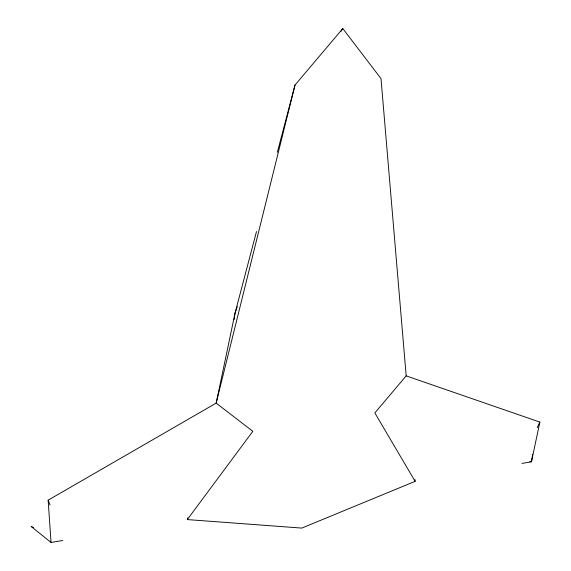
<?xml version="1.0" encoding="UTF-8"?>
<svg xmlns="http://www.w3.org/2000/svg" width="571" height="571" viewBox="0 0 571 571"><rect width="100%" height="100%" fill="white"/><g stroke="black" fill="none" stroke-linecap="round" stroke-linejoin="round"><path stroke-width="0.86" d="M234.11 319.475L234.988 313.365L256.5 231.526M532.664 454.216L531.473 461.818L521.973 463.409M277.335 152.264L295 85.072L342.786 28.55L381.007 78.627L406.188 375.882L539.852 422.09L531.473 461.818L529.76 461.539M414.974 479.569L415.124 481.346L301.809 528.089L187.309 519.581L187.738 517.854M295 85.072L216.173 403.119L48.142 500.167L51.033 542.45L62.753 540.48M237.3 306.634L234.988 313.365L216.173 403.119L252.825 431.312L187.309 519.581M537.254 427.658L539.852 422.09M340.851 31.469L342.786 28.55M406.188 375.882L374.847 412.912L415.124 481.346M33.582 527.554L31.148 526.476L51.033 542.45M48.142 500.167L50.048 505.092"/></g></svg>
